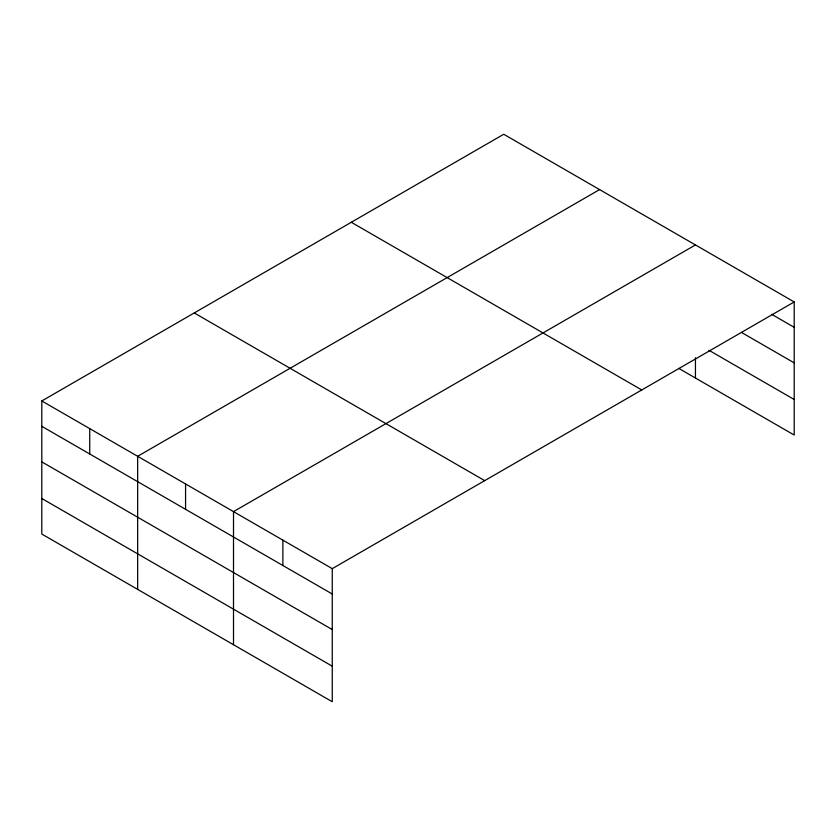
<?xml version="1.0" encoding="UTF-8"?>
<svg xmlns="http://www.w3.org/2000/svg" width="836" height="836" viewBox="0 0 836 836"><rect width="100%" height="100%" fill="white"/><g stroke="black" fill="none" stroke-linecap="round" stroke-linejoin="round"><path stroke-width="1.25" d="M41.8 400.956L332.258 568.647L332.258 701.738L41.8 534.047L41.8 400.956L503.742 134.262L794.2 301.953L794.2 435.044L678.727 368.373M599.59 189.594L137.647 456.299L137.647 589.39M695.447 244.938L233.505 511.632L233.505 644.723M332.258 568.647L794.2 301.953M771.753 314.357L794.2 327.315M741.459 332.414L794.2 362.866M708.907 350.253L794.2 399.493M351.298 222.271L641.755 389.963M194.245 312.946L484.702 480.637M41.8 426.318L332.258 594.009M41.8 461.869L332.258 629.56M41.8 498.496L332.258 666.188M695.447 357.714L695.447 378.029M282.881 540.14L282.881 565.502M185.571 483.971L185.571 509.323M89.724 428.628L89.724 453.99"/></g></svg>
